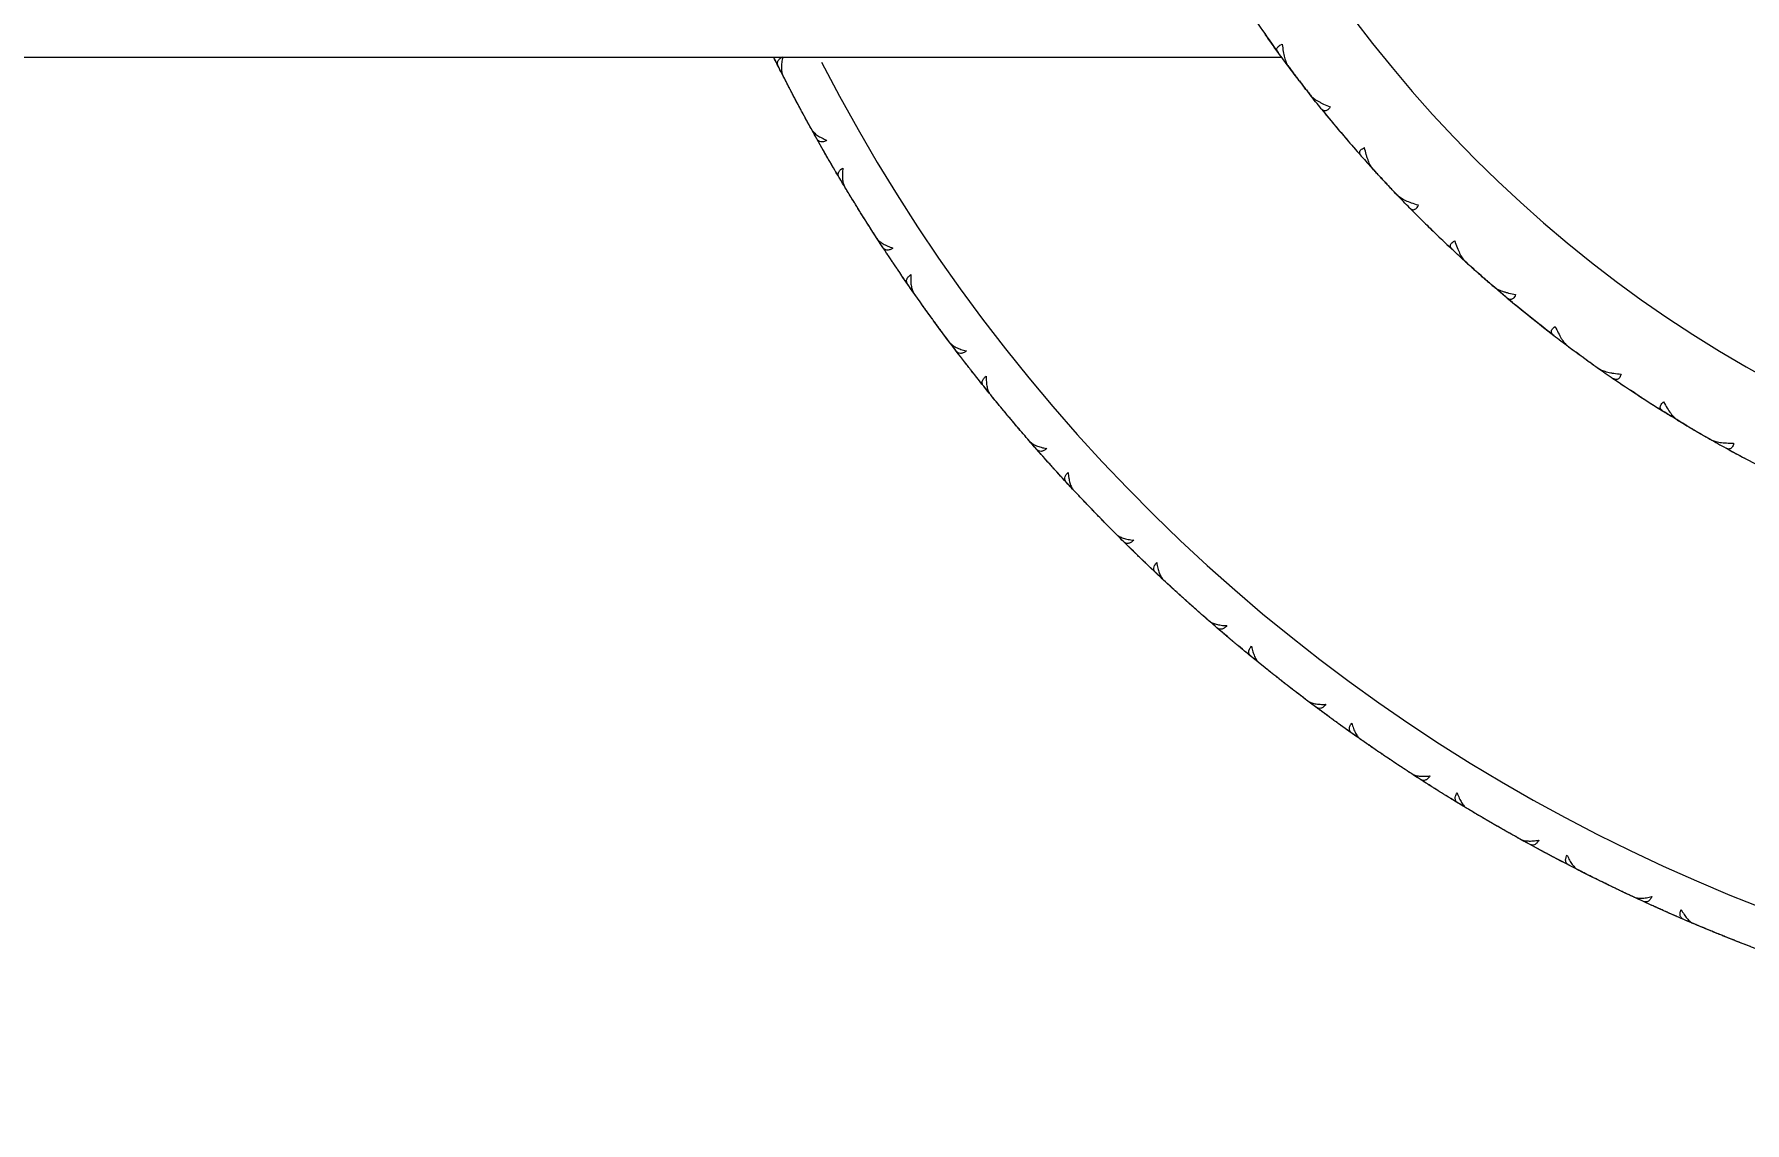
# Model space of a CAD drawing. Extents: x 1661 to 2451, y 0 to 579.
# Drawn here: x 2137.85 to 2159.01, y 501.49 to 514.96 of the extents above; entities that cross this region are included whole.
import ezdxf

# ---------------------------------------------------------------- set-up
doc = ezdxf.new("R2010")
doc.units = 0
doc.header["$LTSCALE"] = 10
doc.header["$MEASUREMENT"] = 0
doc.header["$PDMODE"] = 3
doc.header["$PDSIZE"] = -10
doc.layers.get('0').update_dxf_attribs({"linetype": 'CONTINUOUS'})
doc.layers.get('DEFPOINTS').update_dxf_attribs({"linetype": 'CONTINUOUS'})
doc.layers.add('1', color=7, linetype='CONTINUOUS')
doc.layers.add('2', color=7, linetype='CONTINUOUS', true_color=0xffffff)
doc.styles.add('Daelim Dimension', font='NanumGothic.ttf')
doc.dimstyles.new('DEFAULT', dxfattribs={"dimscale": 2, "dimtxt": 2, "dimasz": 2, "dimexe": 0, "dimexo": 2, "dimgap": 1, "dimtad": 1, "dimdec": 0, "dimzin": 9, "dimdsep": 46, "dimtxsty": 'Daelim Dimension', "dimcen": 0.5, "dimclrd": 5, "dimclre": 5, "dimclrt": 256, "dimadec": 1, "dimazin": 0, "dimtfac": 1, "dimtdec": 0, "dimtix": 1, "dimtmove": 0, "dimatfit": 3, "dimfxl": 1, "dimtolj": 1, "dimtzin": 1, "dimlwd": 9, "dimlwe": 9, "dimarcsym": 0})

# ---------------------------------------------------------------- blocks, each defined once
blk = doc.blocks.new('*D4')
at = {"color": 5, "lineweight": 9, "ltscale": 0.5, "transparency": 16777216}
for p, q in [((2017.276, 520.671), (2017.276, 490.276)), ((2189.649, 520.674), (2189.649, 490.276)), ((2021.276, 492.276), (2185.649, 492.276))]:
    blk.add_line(p, q, dxfattribs=at)
at = {"color": 5, "ltscale": 0.5, "transparency": 16777216}
for points in [[(2021.276, 492.943), (2021.276, 491.609), (2017.276, 492.276)], [(2185.649, 492.943), (2185.649, 491.609), (2189.649, 492.276)]]:
    blk.add_solid(points, dxfattribs=at)
at = {"layer": 'DEFPOINTS', "color": 0, "ltscale": 0.5, "transparency": 16777216}
for p in [(2017.276, 524.671), (2189.649, 524.674), (2189.649, 492.276)]:
    blk.add_point(p, dxfattribs=at)
at = {"color": 7, "ltscale": 0.5, "transparency": 16777216, "insert": (2103.463, 499.67), "char_height": 10, "attachment_point": 5, "style": 'Daelim Dimension'}
blk.add_mtext('\\A1;172', dxfattribs=at)

msp = doc.modelspace()

# ---------------------------------------------------------------- linework, layer by layer
at = {"layer": '1', "color": 7, "linetype": 'Continuous', "lineweight": 13}
msp.add_arc((2167.149, 524.674), 22, 207.2194, 0, dxfattribs=at)
at = {"layer": '1', "color": 7, "linetype": 'Continuous', "lineweight": 18}
for points, degree in [([(2029.472, 514.672), (2153.276, 514.673)], 1), ([(2147.082, 514.497), (2147.053, 514.555), (2147.023, 514.614), (2146.994, 514.673)], 3), ([(2147.253, 514.167), (2147.219, 514.232), (2147.15, 514.364), (2147.083, 514.496), (2147.049, 514.562)], 3), ([(2147.187, 514.294), (2147.18, 514.306), (2147.174, 514.319), (2147.167, 514.331)], 3), ([(2147.283, 514.11), (2147.273, 514.129), (2147.263, 514.148), (2147.253, 514.167)], 3), ([(2147.313, 514.054), (2147.303, 514.073), (2147.293, 514.092), (2147.283, 514.11)], 3), ([(2147.527, 513.664), (2147.491, 513.729), (2147.419, 513.858), (2147.348, 513.989), (2147.313, 514.054)], 3), ([(2147.392, 513.909), (2147.388, 513.915), (2147.385, 513.921), (2147.381, 513.928)], 3), ([(2147.632, 513.479), (2147.576, 513.577), (2147.521, 513.675), (2147.466, 513.774)], 3), ([(2147.664, 513.424), (2147.653, 513.442), (2147.643, 513.46), (2147.632, 513.479)], 3), ([(2147.696, 513.369), (2147.685, 513.387), (2147.675, 513.405), (2147.664, 513.424)], 3), ([(2147.841, 513.122), (2147.792, 513.204), (2147.744, 513.286), (2147.696, 513.368)], 3), ([(2148.035, 512.804), (2147.996, 512.868), (2147.918, 512.994), (2147.841, 513.121), (2147.804, 513.185)], 3), ([(2147.959, 512.927), (2147.952, 512.939), (2147.945, 512.951), (2147.937, 512.963)], 3), ([(2148.068, 512.75), (2148.057, 512.768), (2148.046, 512.786), (2148.035, 512.804)], 3), ([(2148.102, 512.697), (2148.091, 512.714), (2148.08, 512.732), (2148.068, 512.75)], 3), ([(2148.343, 512.322), (2148.302, 512.384), (2148.221, 512.508), (2148.142, 512.634), (2148.102, 512.696)], 3), ([(2148.191, 512.557), (2148.187, 512.563), (2148.183, 512.569), (2148.179, 512.575)], 3), ([(2148.461, 512.145), (2148.398, 512.238), (2148.336, 512.333), (2148.274, 512.427)], 3), ([(2148.496, 512.092), (2148.484, 512.109), (2148.473, 512.127), (2148.461, 512.144)], 3), ([(2148.532, 512.039), (2148.52, 512.057), (2148.508, 512.074), (2148.496, 512.092)], 3), ([(2148.694, 511.803), (2148.639, 511.881), (2148.585, 511.96), (2148.532, 512.039)], 3), ([(2148.909, 511.5), (2148.866, 511.56), (2148.779, 511.681), (2148.694, 511.802), (2148.652, 511.863)], 3), ([(2148.825, 511.617), (2148.817, 511.628), (2148.809, 511.64), (2148.801, 511.651)], 3), ([(2148.947, 511.448), (2148.934, 511.465), (2148.922, 511.483), (2148.909, 511.5)], 3), ([(2148.984, 511.397), (2148.972, 511.414), (2148.959, 511.431), (2148.947, 511.448)], 3), ([(2149.25, 511.04), (2149.205, 511.099), (2149.116, 511.218), (2149.028, 511.337), (2148.984, 511.397)], 3), ([(2149.082, 511.264), (2149.078, 511.269), (2149.074, 511.275), (2149.069, 511.281)], 3), ([(2149.38, 510.871), (2149.311, 510.961), (2149.242, 511.05), (2149.174, 511.14)], 3), ([(2149.419, 510.821), (2149.406, 510.838), (2149.393, 510.855), (2149.38, 510.871)], 3), ([(2149.458, 510.771), (2149.445, 510.788), (2149.432, 510.804), (2149.419, 510.821)], 3), ([(2149.637, 510.547), (2149.577, 510.621), (2149.517, 510.696), (2149.459, 510.771)], 3), ([(2149.873, 510.26), (2149.825, 510.317), (2149.731, 510.431), (2149.637, 510.546), (2149.591, 510.604)], 3), ([(2149.781, 510.37), (2149.772, 510.381), (2149.763, 510.392), (2149.754, 510.403)], 3), ([(2149.913, 510.211), (2149.9, 510.227), (2149.886, 510.243), (2149.873, 510.259)], 3), ([(2149.954, 510.162), (2149.941, 510.178), (2149.927, 510.195), (2149.913, 510.211)], 3), ([(2150.245, 509.825), (2150.196, 509.88), (2150.099, 509.992), (2150.002, 510.105), (2149.955, 510.162)], 3), ([(2150.062, 510.036), (2150.057, 510.042), (2150.052, 510.047), (2150.048, 510.053)], 3), ([(2150.386, 509.665), (2150.311, 509.75), (2150.236, 509.834), (2150.162, 509.919)], 3), ([(2150.429, 509.618), (2150.415, 509.634), (2150.4, 509.65), (2150.386, 509.665)], 3), ([(2150.471, 509.571), (2150.457, 509.587), (2150.443, 509.602), (2150.429, 509.618)], 3), ([(2150.665, 509.36), (2150.6, 509.43), (2150.535, 509.5), (2150.471, 509.571)], 3), ([(2150.92, 509.09), (2150.869, 509.143), (2150.766, 509.251), (2150.665, 509.359), (2150.615, 509.414)], 3), ([(2150.821, 509.194), (2150.811, 509.204), (2150.802, 509.214), (2150.792, 509.224)], 3), ([(2150.964, 509.044), (2150.95, 509.059), (2150.935, 509.074), (2150.92, 509.089)], 3), ([(2151.009, 508.998), (2150.994, 509.013), (2150.979, 509.028), (2150.964, 509.044)], 3), ([(2151.322, 508.682), (2151.269, 508.734), (2151.164, 508.839), (2151.06, 508.945), (2151.009, 508.998)], 3), ([(2151.124, 508.88), (2151.119, 508.885), (2151.114, 508.89), (2151.109, 508.895)], 3), ([(2151.474, 508.533), (2151.393, 508.611), (2151.313, 508.691), (2151.233, 508.77)], 3), ([(2151.52, 508.488), (2151.504, 508.503), (2151.489, 508.518), (2151.474, 508.533)], 3), ([(2151.565, 508.444), (2151.55, 508.459), (2151.535, 508.474), (2151.52, 508.488)], 3), ([(2151.773, 508.247), (2151.704, 508.312), (2151.634, 508.378), (2151.566, 508.444)], 3), ([(2152.047, 507.995), (2151.992, 508.045), (2151.882, 508.145), (2151.774, 508.247), (2151.72, 508.298)], 3), ([(2151.941, 508.092), (2151.93, 508.102), (2151.92, 508.111), (2151.91, 508.121)], 3), ([(2152.094, 507.953), (2152.078, 507.967), (2152.063, 507.981), (2152.047, 507.995)], 3), ([(2152.141, 507.91), (2152.126, 507.924), (2152.11, 507.939), (2152.094, 507.953)], 3), ([(2152.476, 507.617), (2152.42, 507.665), (2152.308, 507.762), (2152.197, 507.861), (2152.141, 507.91)], 3), ([(2152.265, 507.8), (2152.26, 507.805), (2152.254, 507.81), (2152.249, 507.815)], 3), ([(2152.638, 507.479), (2152.552, 507.551), (2152.466, 507.625), (2152.381, 507.699)], 3), ([(2152.687, 507.438), (2152.671, 507.451), (2152.654, 507.465), (2152.638, 507.478)], 3), ([(2152.736, 507.397), (2152.719, 507.41), (2152.703, 507.424), (2152.687, 507.438)], 3), ([(2152.957, 507.215), (2152.883, 507.275), (2152.809, 507.336), (2152.736, 507.397)], 3), ([(2153.247, 506.983), (2153.189, 507.028), (2153.072, 507.121), (2152.957, 507.214), (2152.9, 507.261)], 3), ([(2153.134, 507.072), (2153.123, 507.08), (2153.112, 507.089), (2153.101, 507.098)], 3), ([(2153.297, 506.943), (2153.28, 506.956), (2153.264, 506.969), (2153.247, 506.982)], 3), ([(2153.347, 506.904), (2153.331, 506.917), (2153.314, 506.93), (2153.297, 506.943)], 3), ([(2153.702, 506.635), (2153.642, 506.679), (2153.524, 506.768), (2153.406, 506.859), (2153.347, 506.904)], 3), ([(2153.478, 506.803), (2153.473, 506.808), (2153.467, 506.812), (2153.461, 506.816)], 3), ([(2153.873, 506.508), (2153.782, 506.575), (2153.691, 506.642), (2153.601, 506.71)], 3), ([(2153.924, 506.471), (2153.907, 506.483), (2153.89, 506.496), (2153.873, 506.508)], 3), ([(2153.976, 506.433), (2153.959, 506.446), (2153.941, 506.458), (2153.924, 506.471)], 3), ([(2154.209, 506.267), (2154.131, 506.322), (2154.053, 506.377), (2153.976, 506.433)], 3), ([(2154.515, 506.056), (2154.453, 506.098), (2154.331, 506.182), (2154.21, 506.267), (2154.149, 506.31)], 3), ([(2154.396, 506.137), (2154.385, 506.145), (2154.373, 506.153), (2154.362, 506.161)], 3), ([(2154.568, 506.02), (2154.55, 506.032), (2154.533, 506.044), (2154.515, 506.056)], 3), ([(2154.62, 505.985), (2154.603, 505.997), (2154.585, 506.008), (2154.568, 506.02)], 3), ([(2154.993, 505.74), (2154.93, 505.78), (2154.806, 505.861), (2154.682, 505.943), (2154.621, 505.985)], 3), ([(2154.758, 505.893), (2154.752, 505.897), (2154.746, 505.901), (2154.74, 505.905)], 3), ([(2155.172, 505.626), (2155.077, 505.686), (2154.982, 505.747), (2154.887, 505.809)], 3), ([(2155.226, 505.592), (2155.208, 505.604), (2155.19, 505.615), (2155.173, 505.626)], 3), ([(2155.28, 505.559), (2155.262, 505.57), (2155.244, 505.581), (2155.226, 505.592)], 3), ([(2155.524, 505.409), (2155.443, 505.459), (2155.361, 505.508), (2155.28, 505.559)], 3), ([(2155.844, 505.22), (2155.78, 505.257), (2155.652, 505.332), (2155.525, 505.409), (2155.462, 505.447)], 3), ([(2155.72, 505.293), (2155.708, 505.3), (2155.696, 505.307), (2155.684, 505.314)], 3), ([(2155.899, 505.188), (2155.881, 505.199), (2155.863, 505.209), (2155.845, 505.22)], 3), ([(2155.955, 505.156), (2155.936, 505.167), (2155.918, 505.177), (2155.899, 505.188)], 3), ([(2156.343, 504.939), (2156.278, 504.974), (2156.148, 505.046), (2156.019, 505.119), (2155.955, 505.156)], 3), ([(2156.099, 505.074), (2156.092, 505.078), (2156.086, 505.082), (2156.08, 505.085)], 3), ([(2156.53, 504.837), (2156.431, 504.89), (2156.332, 504.944), (2156.233, 504.999)], 3), ([(2156.586, 504.807), (2156.568, 504.817), (2156.549, 504.827), (2156.53, 504.837)], 3), ([(2156.643, 504.777), (2156.624, 504.787), (2156.605, 504.797), (2156.586, 504.807)], 3), ([(2156.897, 504.645), (2156.812, 504.689), (2156.727, 504.733), (2156.643, 504.777)], 3), ([(2157.229, 504.479), (2157.162, 504.511), (2157.029, 504.578), (2156.897, 504.645), (2156.831, 504.679)], 3), ([(2157.1, 504.542), (2157.088, 504.549), (2157.075, 504.555), (2157.063, 504.561)], 3), ([(2157.286, 504.451), (2157.267, 504.46), (2157.248, 504.469), (2157.229, 504.479)], 3), ([(2157.343, 504.423), (2157.324, 504.432), (2157.305, 504.441), (2157.286, 504.451)], 3), ([(2157.746, 504.233), (2157.679, 504.264), (2157.544, 504.326), (2157.41, 504.39), (2157.343, 504.423)], 3), ([(2157.493, 504.351), (2157.486, 504.354), (2157.48, 504.357), (2157.473, 504.361)], 3), ([(2157.94, 504.145), (2157.837, 504.191), (2157.734, 504.238), (2157.632, 504.286)], 3), ([(2157.998, 504.119), (2157.979, 504.127), (2157.959, 504.136), (2157.94, 504.145)], 3), ([(2158.056, 504.093), (2158.037, 504.102), (2158.017, 504.11), (2157.998, 504.119)], 3), ([(2158.319, 503.979), (2158.231, 504.016), (2158.143, 504.054), (2158.056, 504.093)], 3), ([(2158.662, 503.836), (2158.593, 503.864), (2158.456, 503.921), (2158.319, 503.979), (2158.251, 504.008)], 3), ([(2158.529, 503.891), (2158.516, 503.896), (2158.503, 503.901), (2158.49, 503.907)], 3), ([(2158.721, 503.812), (2158.701, 503.82), (2158.682, 503.828), (2158.662, 503.836)], 3), ([(2158.78, 503.788), (2158.76, 503.796), (2158.74, 503.804), (2158.721, 503.812)], 3), ([(2159.195, 503.627), (2159.125, 503.653), (2158.987, 503.706), (2158.849, 503.761), (2158.78, 503.788)], 3), ([(2158.934, 503.727), (2158.927, 503.73), (2158.92, 503.732), (2158.914, 503.735)], 3)]:
    msp.add_open_spline(points, degree=degree, dxfattribs=at)
for points, weights in [([(2147.049, 514.562), (2147.022, 514.618), (2146.994, 514.673)], [1, 0.999983154755, 0.999973828263]), ([(2147.465, 513.775), (2147.28, 514.109), (2147.107, 514.449)], [1, 0.999856305361, 1]), ([(2147.804, 513.185), (2147.662, 513.423), (2147.527, 513.664)], [1, 0.9999245188, 1]), ([(2148.273, 512.429), (2148.066, 512.749), (2147.869, 513.076)], [1, 0.999856305361, 1]), ([(2148.652, 511.863), (2148.495, 512.091), (2148.343, 512.322)], [1, 0.9999245188, 1]), ([(2149.173, 511.142), (2148.944, 511.446), (2148.725, 511.759)], [1, 0.999856305361, 1]), ([(2149.591, 510.604), (2149.418, 510.82), (2149.25, 511.04)], [1, 0.9999245188, 1]), ([(2150.161, 509.921), (2149.911, 510.209), (2149.671, 510.505)], [1, 0.999856305361, 1]), ([(2150.615, 509.414), (2150.427, 509.617), (2150.245, 509.825)], [1, 0.999924518799, 1]), ([(2151.232, 508.772), (2150.962, 509.041), (2150.702, 509.32)], [1, 0.999856305361, 1]), ([(2151.72, 508.298), (2151.518, 508.487), (2151.322, 508.682)], [1, 0.9999245188, 1]), ([(2152.38, 507.7), (2152.092, 507.95), (2151.813, 508.21)], [1, 0.999856305361, 1]), ([(2152.9, 507.261), (2152.686, 507.436), (2152.476, 507.617)], [1, 0.9999245188, 1]), ([(2153.6, 506.711), (2153.295, 506.941), (2152.999, 507.181)], [1, 0.999856305361, 1]), ([(2154.149, 506.31), (2153.923, 506.469), (2153.702, 506.635)], [1, 0.9999245188, 1]), ([(2154.886, 505.81), (2154.566, 506.018), (2154.253, 506.236)], [1, 0.999856305361, 1]), ([(2155.462, 505.447), (2155.225, 505.591), (2154.993, 505.74)], [1, 0.9999245188, 1]), ([(2156.231, 505), (2155.898, 505.185), (2155.571, 505.381)], [1, 0.999856305361, 1]), ([(2156.831, 504.679), (2156.586, 504.806), (2156.343, 504.939)], [1, 0.9999245188, 1]), ([(2157.63, 504.286), (2157.285, 504.448), (2156.945, 504.621)], [1, 0.999856305361, 1]), ([(2158.251, 504.008), (2157.997, 504.117), (2157.746, 504.233)], [1, 0.9999245188, 1]), ([(2159.076, 503.672), (2158.72, 503.809), (2158.368, 503.958)], [1, 0.999856305361, 1])]:
    msp.add_rational_spline(points, weights, degree=2, dxfattribs=at)
for points, knots in [([(2147.049, 514.562), (2147.044, 514.573), (2147.041, 514.584), (2147.04, 514.599), (2147.04, 514.604), (2147.042, 514.614), (2147.043, 514.619), (2147.05, 514.634), (2147.057, 514.643), (2147.072, 514.656), (2147.077, 514.661), (2147.09, 514.669), (2147.097, 514.673), (2147.104, 514.676)], [0, 0, 0, 0, 0.25, 0.25, 0.375, 0.375, 0.5, 0.5, 0.75, 0.75, 0.875, 0.875, 1, 1, 1, 1]), ([(2147.104, 514.676), (2147.099, 514.652), (2147.095, 514.629), (2147.09, 514.585), (2147.089, 514.565), (2147.089, 514.536), (2147.089, 514.526), (2147.091, 514.508), (2147.092, 514.5), (2147.096, 514.475), (2147.101, 514.461), (2147.107, 514.449)], [0, 0, 0, 0, 0.25, 0.25, 0.5, 0.5, 0.625, 0.625, 0.75, 0.75, 1, 1, 1, 1]), ([(2147.465, 513.775), (2147.472, 513.763), (2147.481, 513.752), (2147.504, 513.729), (2147.518, 513.717), (2147.551, 513.695), (2147.569, 513.685), (2147.608, 513.665), (2147.629, 513.655), (2147.652, 513.646)], [0, 0, 0, 0, 0.25, 0.25, 0.5, 0.5, 0.75, 0.75, 1, 1, 1, 1]), ([(2147.652, 513.646), (2147.638, 513.637), (2147.624, 513.631), (2147.605, 513.627), (2147.599, 513.626), (2147.587, 513.625), (2147.582, 513.625), (2147.566, 513.628), (2147.556, 513.632), (2147.544, 513.642), (2147.54, 513.645), (2147.533, 513.654), (2147.53, 513.659), (2147.527, 513.664)], [0, 0, 0, 0, 0.25, 0.25, 0.375, 0.375, 0.5, 0.5, 0.75, 0.75, 0.875, 0.875, 1, 1, 1, 1]), ([(2147.804, 513.185), (2147.798, 513.195), (2147.794, 513.205), (2147.792, 513.221), (2147.791, 513.226), (2147.793, 513.236), (2147.794, 513.241), (2147.799, 513.256), (2147.806, 513.266), (2147.819, 513.28), (2147.824, 513.285), (2147.836, 513.294), (2147.843, 513.298), (2147.85, 513.302)], [0, 0, 0, 0, 0.25, 0.25, 0.375, 0.375, 0.5, 0.5, 0.75, 0.75, 0.875, 0.875, 1, 1, 1, 1]), ([(2147.85, 513.302), (2147.847, 513.278), (2147.845, 513.255), (2147.843, 513.211), (2147.843, 513.19), (2147.845, 513.161), (2147.846, 513.152), (2147.849, 513.134), (2147.85, 513.125), (2147.857, 513.101), (2147.862, 513.087), (2147.869, 513.076)], [0, 0, 0, 0, 0.25, 0.25, 0.5, 0.5, 0.625, 0.625, 0.75, 0.75, 1, 1, 1, 1]), ([(2148.273, 512.429), (2148.281, 512.417), (2148.291, 512.406), (2148.316, 512.385), (2148.33, 512.375), (2148.364, 512.355), (2148.383, 512.346), (2148.424, 512.328), (2148.445, 512.32), (2148.469, 512.312)], [0, 0, 0, 0, 0.25, 0.25, 0.5, 0.5, 0.75, 0.75, 1, 1, 1, 1]), ([(2148.469, 512.312), (2148.455, 512.303), (2148.442, 512.296), (2148.423, 512.29), (2148.417, 512.289), (2148.406, 512.287), (2148.4, 512.287), (2148.384, 512.289), (2148.374, 512.292), (2148.361, 512.301), (2148.357, 512.304), (2148.35, 512.312), (2148.346, 512.317), (2148.343, 512.322)], [0, 0, 0, 0, 0.25, 0.25, 0.375, 0.375, 0.5, 0.5, 0.75, 0.75, 0.875, 0.875, 1, 1, 1, 1]), ([(2148.652, 511.863), (2148.645, 511.873), (2148.641, 511.883), (2148.638, 511.898), (2148.637, 511.904), (2148.637, 511.914), (2148.638, 511.919), (2148.643, 511.935), (2148.648, 511.945), (2148.661, 511.96), (2148.666, 511.964), (2148.677, 511.974), (2148.684, 511.979), (2148.691, 511.984)], [0, 0, 0, 0, 0.25, 0.25, 0.375, 0.375, 0.5, 0.5, 0.75, 0.75, 0.875, 0.875, 1, 1, 1, 1]), ([(2148.691, 511.984), (2148.689, 511.959), (2148.688, 511.936), (2148.689, 511.892), (2148.691, 511.871), (2148.695, 511.842), (2148.697, 511.833), (2148.701, 511.816), (2148.703, 511.807), (2148.711, 511.784), (2148.717, 511.77), (2148.725, 511.759)], [0, 0, 0, 0, 0.25, 0.25, 0.5, 0.5, 0.625, 0.625, 0.75, 0.75, 1, 1, 1, 1]), ([(2149.173, 511.142), (2149.182, 511.131), (2149.193, 511.121), (2149.219, 511.101), (2149.234, 511.092), (2149.269, 511.075), (2149.289, 511.067), (2149.33, 511.052), (2149.353, 511.046), (2149.377, 511.04)], [0, 0, 0, 0, 0.25, 0.25, 0.5, 0.5, 0.75, 0.75, 1, 1, 1, 1]), ([(2149.377, 511.04), (2149.363, 511.029), (2149.351, 511.021), (2149.333, 511.014), (2149.327, 511.012), (2149.315, 511.01), (2149.31, 511.009), (2149.294, 511.01), (2149.284, 511.013), (2149.27, 511.02), (2149.266, 511.024), (2149.258, 511.031), (2149.254, 511.035), (2149.25, 511.04)], [0, 0, 0, 0, 0.25, 0.25, 0.375, 0.375, 0.5, 0.5, 0.75, 0.75, 0.875, 0.875, 1, 1, 1, 1]), ([(2149.591, 510.604), (2149.583, 510.614), (2149.578, 510.623), (2149.574, 510.638), (2149.573, 510.643), (2149.573, 510.654), (2149.573, 510.659), (2149.577, 510.675), (2149.581, 510.685), (2149.593, 510.701), (2149.598, 510.706), (2149.608, 510.717), (2149.614, 510.722), (2149.621, 510.727)], [0, 0, 0, 0, 0.25, 0.25, 0.375, 0.375, 0.5, 0.5, 0.75, 0.75, 0.875, 0.875, 1, 1, 1, 1]), ([(2149.621, 510.727), (2149.621, 510.702), (2149.622, 510.679), (2149.626, 510.635), (2149.629, 510.615), (2149.635, 510.586), (2149.637, 510.577), (2149.642, 510.56), (2149.645, 510.552), (2149.655, 510.529), (2149.662, 510.516), (2149.671, 510.505)], [0, 0, 0, 0, 0.25, 0.25, 0.5, 0.5, 0.625, 0.625, 0.75, 0.75, 1, 1, 1, 1]), ([(2150.161, 509.921), (2150.17, 509.91), (2150.182, 509.901), (2150.209, 509.883), (2150.225, 509.875), (2150.261, 509.861), (2150.281, 509.854), (2150.324, 509.842), (2150.347, 509.837), (2150.371, 509.833)], [0, 0, 0, 0, 0.25, 0.25, 0.5, 0.5, 0.75, 0.75, 1, 1, 1, 1]), ([(2150.371, 509.833), (2150.359, 509.822), (2150.346, 509.813), (2150.329, 509.804), (2150.323, 509.802), (2150.312, 509.799), (2150.306, 509.798), (2150.29, 509.798), (2150.28, 509.8), (2150.266, 509.807), (2150.262, 509.809), (2150.253, 509.816), (2150.249, 509.82), (2150.245, 509.825)], [0, 0, 0, 0, 0.25, 0.25, 0.375, 0.375, 0.5, 0.5, 0.75, 0.75, 0.875, 0.875, 1, 1, 1, 1]), ([(2150.615, 509.414), (2150.607, 509.423), (2150.601, 509.432), (2150.596, 509.446), (2150.595, 509.451), (2150.593, 509.462), (2150.594, 509.467), (2150.596, 509.483), (2150.6, 509.494), (2150.61, 509.51), (2150.615, 509.516), (2150.624, 509.527), (2150.63, 509.533), (2150.636, 509.538)], [0, 0, 0, 0, 0.25, 0.25, 0.375, 0.375, 0.5, 0.5, 0.75, 0.75, 0.875, 0.875, 1, 1, 1, 1]), ([(2150.636, 509.538), (2150.638, 509.514), (2150.641, 509.49), (2150.648, 509.447), (2150.652, 509.427), (2150.66, 509.399), (2150.663, 509.39), (2150.67, 509.373), (2150.673, 509.365), (2150.684, 509.343), (2150.692, 509.33), (2150.702, 509.32)], [0, 0, 0, 0, 0.25, 0.25, 0.5, 0.5, 0.625, 0.625, 0.75, 0.75, 1, 1, 1, 1]), ([(2151.232, 508.772), (2151.241, 508.762), (2151.253, 508.753), (2151.282, 508.738), (2151.299, 508.731), (2151.336, 508.719), (2151.356, 508.713), (2151.399, 508.705), (2151.423, 508.701), (2151.447, 508.699)], [0, 0, 0, 0, 0.25, 0.25, 0.5, 0.5, 0.75, 0.75, 1, 1, 1, 1]), ([(2151.447, 508.699), (2151.435, 508.687), (2151.424, 508.677), (2151.407, 508.667), (2151.402, 508.665), (2151.39, 508.661), (2151.385, 508.66), (2151.369, 508.658), (2151.359, 508.659), (2151.344, 508.665), (2151.34, 508.668), (2151.331, 508.674), (2151.326, 508.677), (2151.322, 508.682)], [0, 0, 0, 0, 0.25, 0.25, 0.375, 0.375, 0.5, 0.5, 0.75, 0.75, 0.875, 0.875, 1, 1, 1, 1]), ([(2151.72, 508.298), (2151.711, 508.306), (2151.705, 508.315), (2151.698, 508.329), (2151.697, 508.334), (2151.695, 508.344), (2151.695, 508.349), (2151.696, 508.365), (2151.699, 508.376), (2151.709, 508.393), (2151.712, 508.399), (2151.721, 508.411), (2151.726, 508.417), (2151.732, 508.423)], [0, 0, 0, 0, 0.25, 0.25, 0.375, 0.375, 0.5, 0.5, 0.75, 0.75, 0.875, 0.875, 1, 1, 1, 1]), ([(2151.732, 508.423), (2151.736, 508.399), (2151.74, 508.376), (2151.75, 508.333), (2151.756, 508.313), (2151.766, 508.286), (2151.77, 508.277), (2151.777, 508.261), (2151.781, 508.253), (2151.794, 508.232), (2151.803, 508.22), (2151.813, 508.21)], [0, 0, 0, 0, 0.25, 0.25, 0.5, 0.5, 0.625, 0.625, 0.75, 0.75, 1, 1, 1, 1]), ([(2152.38, 507.7), (2152.39, 507.691), (2152.403, 507.683), (2152.433, 507.67), (2152.449, 507.664), (2152.487, 507.654), (2152.508, 507.651), (2152.552, 507.645), (2152.575, 507.643), (2152.6, 507.642)], [0, 0, 0, 0, 0.25, 0.25, 0.5, 0.5, 0.75, 0.75, 1, 1, 1, 1]), ([(2152.6, 507.642), (2152.589, 507.629), (2152.578, 507.619), (2152.562, 507.608), (2152.557, 507.605), (2152.546, 507.601), (2152.54, 507.599), (2152.525, 507.596), (2152.514, 507.597), (2152.5, 507.602), (2152.495, 507.604), (2152.485, 507.609), (2152.481, 507.613), (2152.476, 507.617)], [0, 0, 0, 0, 0.25, 0.25, 0.375, 0.375, 0.5, 0.5, 0.75, 0.75, 0.875, 0.875, 1, 1, 1, 1]), ([(2152.9, 507.261), (2152.89, 507.269), (2152.883, 507.277), (2152.876, 507.291), (2152.874, 507.296), (2152.872, 507.306), (2152.871, 507.311), (2152.871, 507.327), (2152.874, 507.338), (2152.882, 507.356), (2152.885, 507.362), (2152.893, 507.375), (2152.898, 507.381), (2152.904, 507.387)], [0, 0, 0, 0, 0.25, 0.25, 0.375, 0.375, 0.5, 0.5, 0.75, 0.75, 0.875, 0.875, 1, 1, 1, 1]), ([(2152.904, 507.387), (2152.909, 507.363), (2152.915, 507.341), (2152.928, 507.299), (2152.935, 507.279), (2152.947, 507.253), (2152.951, 507.244), (2152.959, 507.228), (2152.964, 507.221), (2152.978, 507.201), (2152.988, 507.189), (2152.999, 507.181)], [0, 0, 0, 0, 0.25, 0.25, 0.5, 0.5, 0.625, 0.625, 0.75, 0.75, 1, 1, 1, 1]), ([(2153.6, 506.711), (2153.611, 506.703), (2153.624, 506.696), (2153.654, 506.684), (2153.672, 506.68), (2153.71, 506.673), (2153.731, 506.671), (2153.775, 506.668), (2153.799, 506.668), (2153.823, 506.669)], [0, 0, 0, 0, 0.25, 0.25, 0.5, 0.5, 0.75, 0.75, 1, 1, 1, 1]), ([(2153.823, 506.669), (2153.813, 506.655), (2153.803, 506.644), (2153.788, 506.632), (2153.783, 506.629), (2153.772, 506.623), (2153.767, 506.621), (2153.752, 506.617), (2153.741, 506.617), (2153.726, 506.621), (2153.721, 506.623), (2153.711, 506.628), (2153.706, 506.631), (2153.702, 506.635)], [0, 0, 0, 0, 0.25, 0.25, 0.375, 0.375, 0.5, 0.5, 0.75, 0.75, 0.875, 0.875, 1, 1, 1, 1]), ([(2154.149, 506.31), (2154.139, 506.316), (2154.132, 506.324), (2154.123, 506.337), (2154.121, 506.342), (2154.118, 506.352), (2154.117, 506.357), (2154.116, 506.373), (2154.118, 506.385), (2154.125, 506.403), (2154.127, 506.409), (2154.135, 506.422), (2154.139, 506.429), (2154.144, 506.436)], [0, 0, 0, 0, 0.25, 0.25, 0.375, 0.375, 0.5, 0.5, 0.75, 0.75, 0.875, 0.875, 1, 1, 1, 1]), ([(2154.144, 506.436), (2154.151, 506.412), (2154.158, 506.39), (2154.174, 506.349), (2154.183, 506.33), (2154.196, 506.304), (2154.201, 506.296), (2154.211, 506.281), (2154.216, 506.274), (2154.231, 506.255), (2154.242, 506.244), (2154.253, 506.236)], [0, 0, 0, 0, 0.25, 0.25, 0.5, 0.5, 0.625, 0.625, 0.75, 0.75, 1, 1, 1, 1]), ([(2154.886, 505.81), (2154.897, 505.802), (2154.911, 505.796), (2154.942, 505.787), (2154.96, 505.784), (2154.999, 505.779), (2155.02, 505.779), (2155.064, 505.779), (2155.087, 505.781), (2155.112, 505.783)], [0, 0, 0, 0, 0.25, 0.25, 0.5, 0.5, 0.75, 0.75, 1, 1, 1, 1]), ([(2155.112, 505.783), (2155.103, 505.769), (2155.093, 505.757), (2155.079, 505.744), (2155.074, 505.74), (2155.064, 505.734), (2155.059, 505.732), (2155.044, 505.727), (2155.033, 505.726), (2155.018, 505.729), (2155.013, 505.73), (2155.003, 505.735), (2154.998, 505.737), (2154.993, 505.74)], [0, 0, 0, 0, 0.25, 0.25, 0.375, 0.375, 0.5, 0.5, 0.75, 0.75, 0.875, 0.875, 1, 1, 1, 1]), ([(2155.462, 505.447), (2155.451, 505.454), (2155.443, 505.461), (2155.434, 505.473), (2155.432, 505.478), (2155.428, 505.488), (2155.426, 505.493), (2155.424, 505.509), (2155.425, 505.52), (2155.431, 505.539), (2155.433, 505.545), (2155.44, 505.559), (2155.443, 505.566), (2155.448, 505.573)], [0, 0, 0, 0, 0.25, 0.25, 0.375, 0.375, 0.5, 0.5, 0.75, 0.75, 0.875, 0.875, 1, 1, 1, 1]), ([(2155.448, 505.573), (2155.456, 505.55), (2155.465, 505.528), (2155.484, 505.488), (2155.494, 505.47), (2155.509, 505.446), (2155.515, 505.438), (2155.525, 505.423), (2155.531, 505.417), (2155.548, 505.398), (2155.559, 505.389), (2155.571, 505.381)], [0, 0, 0, 0, 0.25, 0.25, 0.5, 0.5, 0.625, 0.625, 0.75, 0.75, 1, 1, 1, 1]), ([(2156.231, 505), (2156.243, 504.993), (2156.257, 504.988), (2156.289, 504.981), (2156.307, 504.979), (2156.346, 504.978), (2156.367, 504.978), (2156.411, 504.982), (2156.434, 504.985), (2156.459, 504.989)], [0, 0, 0, 0, 0.25, 0.25, 0.5, 0.5, 0.75, 0.75, 1, 1, 1, 1]), ([(2156.459, 504.989), (2156.451, 504.974), (2156.442, 504.962), (2156.429, 504.948), (2156.424, 504.944), (2156.415, 504.937), (2156.41, 504.935), (2156.395, 504.929), (2156.385, 504.927), (2156.369, 504.929), (2156.364, 504.93), (2156.354, 504.933), (2156.348, 504.936), (2156.343, 504.939)], [0, 0, 0, 0, 0.25, 0.25, 0.375, 0.375, 0.5, 0.5, 0.75, 0.75, 0.875, 0.875, 1, 1, 1, 1]), ([(2156.831, 504.679), (2156.821, 504.684), (2156.812, 504.691), (2156.802, 504.703), (2156.799, 504.707), (2156.795, 504.717), (2156.793, 504.722), (2156.79, 504.737), (2156.79, 504.749), (2156.794, 504.768), (2156.796, 504.775), (2156.801, 504.789), (2156.805, 504.796), (2156.809, 504.803)], [0, 0, 0, 0, 0.25, 0.25, 0.375, 0.375, 0.5, 0.5, 0.75, 0.75, 0.875, 0.875, 1, 1, 1, 1]), ([(2156.809, 504.803), (2156.819, 504.781), (2156.829, 504.76), (2156.851, 504.721), (2156.862, 504.704), (2156.879, 504.68), (2156.885, 504.673), (2156.897, 504.659), (2156.903, 504.653), (2156.92, 504.636), (2156.933, 504.627), (2156.945, 504.621)], [0, 0, 0, 0, 0.25, 0.25, 0.5, 0.5, 0.625, 0.625, 0.75, 0.75, 1, 1, 1, 1]), ([(2157.63, 504.286), (2157.643, 504.281), (2157.657, 504.277), (2157.69, 504.272), (2157.707, 504.271), (2157.746, 504.272), (2157.767, 504.274), (2157.811, 504.281), (2157.834, 504.286), (2157.858, 504.292)], [0, 0, 0, 0, 0.25, 0.25, 0.5, 0.5, 0.75, 0.75, 1, 1, 1, 1]), ([(2157.858, 504.292), (2157.851, 504.276), (2157.843, 504.264), (2157.831, 504.248), (2157.827, 504.244), (2157.818, 504.237), (2157.813, 504.234), (2157.798, 504.226), (2157.788, 504.224), (2157.773, 504.225), (2157.767, 504.226), (2157.757, 504.228), (2157.751, 504.23), (2157.746, 504.233)], [0, 0, 0, 0, 0.25, 0.25, 0.375, 0.375, 0.5, 0.5, 0.75, 0.75, 0.875, 0.875, 1, 1, 1, 1]), ([(2158.251, 504.008), (2158.24, 504.013), (2158.231, 504.019), (2158.22, 504.03), (2158.217, 504.034), (2158.212, 504.043), (2158.21, 504.048), (2158.206, 504.063), (2158.205, 504.075), (2158.208, 504.094), (2158.209, 504.101), (2158.214, 504.115), (2158.217, 504.123), (2158.22, 504.13)], [0, 0, 0, 0, 0.25, 0.25, 0.375, 0.375, 0.5, 0.5, 0.75, 0.75, 0.875, 0.875, 1, 1, 1, 1]), ([(2158.22, 504.13), (2158.232, 504.109), (2158.244, 504.088), (2158.268, 504.052), (2158.28, 504.035), (2158.299, 504.013), (2158.305, 504.006), (2158.318, 503.993), (2158.324, 503.987), (2158.343, 503.971), (2158.356, 503.963), (2158.368, 503.958)], [0, 0, 0, 0, 0.25, 0.25, 0.5, 0.5, 0.625, 0.625, 0.75, 0.75, 1, 1, 1, 1])]:
    msp.add_open_spline(points, degree=3, knots=knots, dxfattribs=at)
at = {"layer": '2', "color": 7, "linetype": 'Continuous', "lineweight": 13}
msp.add_arc((2166.989, 524.722), 16, 90, 270, dxfattribs=at)
at = {"layer": '2', "color": 7, "linetype": 'Continuous', "lineweight": 18, "extrusion": (-1.609e-06, -1.0612e-06, 1)}
msp.add_arc((2166.989, 524.722, -0.004), 17, 213.4064, 215.9936, dxfattribs=at)
at = {"layer": '2', "color": 7, "linetype": 'Continuous', "lineweight": 18, "extrusion": (-1.50351e-06, -1.21519e-06, 1)}
msp.add_arc((2166.989, 524.722, -0.004), 17, 218.9464, 221.5336, dxfattribs=at)
at = {"layer": '2', "color": 7, "linetype": 'Continuous', "lineweight": 18}
for start, end in [(224.4864, 226.9736), (230.0264, 232.5136), (235.5664, 238.0536), (241.1064, 243.5936)]:
    msp.add_arc((2166.989, 524.722), 17, start, end, dxfattribs=at)
for points in [[(2153.231, 514.735), (2153.177, 514.809), (2153.125, 514.884), (2153.073, 514.958)], [(2153.234, 514.731), (2153.223, 514.746), (2153.213, 514.774), (2153.23, 514.809), (2153.263, 514.826), (2153.284, 514.833)], [(2153.432, 514.464), (2153.41, 514.494), (2153.366, 514.553), (2153.3, 514.642), (2153.256, 514.701), (2153.234, 514.731)], [(2153.496, 514.38), (2153.475, 514.408), (2153.453, 514.436), (2153.432, 514.464)], [(2153.496, 514.38), (2153.518, 514.352), (2153.539, 514.324), (2153.561, 514.296)], [(2153.767, 514.036), (2153.744, 514.065), (2153.698, 514.122), (2153.629, 514.209), (2153.584, 514.267), (2153.561, 514.296)], [(2153.878, 514.058), (2153.866, 514.039), (2153.841, 514.012), (2153.803, 514.004), (2153.779, 514.021), (2153.767, 514.036)], [(2153.944, 513.821), (2153.967, 513.794), (2153.989, 513.767), (2154.012, 513.74)], [(2154.012, 513.74), (2154.034, 513.713), (2154.057, 513.687), (2154.08, 513.66)], [(2154.08, 513.66), (2154.137, 513.594), (2154.194, 513.528), (2154.252, 513.463)], [(2154.263, 513.45), (2154.251, 513.464), (2154.237, 513.491), (2154.252, 513.527), (2154.282, 513.547), (2154.303, 513.556)], [(2154.263, 513.45), (2154.288, 513.422), (2154.337, 513.367), (2154.411, 513.285), (2154.461, 513.231), (2154.486, 513.204)], [(2154.486, 513.203), (2154.51, 513.178), (2154.534, 513.152), (2154.558, 513.126)], [(2154.558, 513.126), (2154.582, 513.1), (2154.606, 513.074), (2154.63, 513.049)], [(2154.861, 512.809), (2154.835, 512.836), (2154.783, 512.889), (2154.706, 512.968), (2154.655, 513.022), (2154.63, 513.049)], [(2154.861, 512.809), (2154.874, 512.796), (2154.9, 512.781), (2154.936, 512.793), (2154.959, 512.822), (2154.969, 512.842)], [(2155.057, 512.612), (2155.082, 512.588), (2155.107, 512.563), (2155.133, 512.539)], [(2155.133, 512.539), (2155.158, 512.514), (2155.183, 512.49), (2155.208, 512.465)], [(2155.389, 512.294), (2155.375, 512.307), (2155.36, 512.333), (2155.37, 512.37), (2155.399, 512.393), (2155.418, 512.404)], [(2155.645, 512.06), (2155.616, 512.086), (2155.559, 512.137), (2155.474, 512.215), (2155.417, 512.268), (2155.389, 512.294)], [(2155.724, 511.99), (2155.698, 512.013), (2155.671, 512.036), (2155.645, 512.06)], [(2155.646, 512.059), (2155.65, 512.056), (2155.653, 512.053), (2155.657, 512.05)], [(2155.804, 511.92), (2155.777, 511.943), (2155.751, 511.966), (2155.724, 511.99)], [(2155.735, 511.98), (2155.745, 511.971), (2155.755, 511.962), (2155.765, 511.954)], [(2156.067, 511.694), (2156.038, 511.719), (2155.979, 511.769), (2155.891, 511.844), (2155.833, 511.894), (2155.804, 511.92)], [(2155.823, 511.903), (2155.82, 511.906), (2155.817, 511.908), (2155.814, 511.911)], [(2156.172, 511.737), (2156.164, 511.716), (2156.144, 511.685), (2156.109, 511.67), (2156.082, 511.682), (2156.067, 511.694)], [(2156.271, 511.526), (2156.275, 511.523), (2156.279, 511.52), (2156.283, 511.517)], [(2156.353, 511.46), (2156.325, 511.482), (2156.298, 511.504), (2156.271, 511.526)], [(2156.435, 511.395), (2156.407, 511.416), (2156.38, 511.438), (2156.353, 511.46)], [(2156.364, 511.451), (2156.374, 511.443), (2156.384, 511.435), (2156.394, 511.427)], [(2156.642, 511.233), (2156.572, 511.287), (2156.503, 511.341), (2156.435, 511.394)], [(2156.643, 511.232), (2156.628, 511.244), (2156.61, 511.268), (2156.617, 511.306), (2156.644, 511.331), (2156.662, 511.344)], [(2156.643, 511.232), (2156.674, 511.209), (2156.735, 511.162), (2156.827, 511.093), (2156.889, 511.047), (2156.92, 511.024)], [(2157.006, 510.962), (2156.977, 510.982), (2156.949, 511.003), (2156.92, 511.024)], [(2156.921, 511.024), (2156.925, 511.02), (2156.929, 511.017), (2156.933, 511.014)], [(2157.006, 510.962), (2157.034, 510.941), (2157.063, 510.921), (2157.091, 510.9)], [(2157.018, 510.953), (2157.028, 510.946), (2157.038, 510.939), (2157.048, 510.931)], [(2157.092, 510.9), (2157.123, 510.877), (2157.186, 510.833), (2157.281, 510.766), (2157.344, 510.722), (2157.376, 510.701)], [(2157.476, 510.753), (2157.47, 510.732), (2157.454, 510.699), (2157.42, 510.68), (2157.391, 510.69), (2157.376, 510.701)], [(2157.397, 510.686), (2157.463, 510.641), (2157.529, 510.597), (2157.594, 510.553)], [(2157.595, 510.553), (2157.599, 510.55), (2157.604, 510.547), (2157.608, 510.544)], [(2157.683, 510.495), (2157.653, 510.515), (2157.624, 510.534), (2157.595, 510.553)], [(2157.683, 510.495), (2157.712, 510.476), (2157.741, 510.457), (2157.77, 510.438)], [(2157.695, 510.487), (2157.706, 510.48), (2157.717, 510.473), (2157.729, 510.465)], [(2157.994, 510.297), (2157.978, 510.307), (2157.957, 510.329), (2157.961, 510.367), (2157.985, 510.395), (2158.001, 510.41)], [(2158.29, 510.116), (2158.257, 510.136), (2158.191, 510.175), (2158.092, 510.236), (2158.026, 510.276), (2157.994, 510.297)], [(2158.291, 510.116), (2158.321, 510.098), (2158.351, 510.08), (2158.381, 510.062)], [(2158.291, 510.115), (2158.296, 510.113), (2158.3, 510.11), (2158.304, 510.108)], [(2158.381, 510.062), (2158.411, 510.045), (2158.441, 510.027), (2158.472, 510.009)], [(2158.394, 510.055), (2158.405, 510.048), (2158.417, 510.041), (2158.428, 510.035)], [(2158.472, 510.009), (2158.506, 509.99), (2158.573, 509.951), (2158.673, 509.894), (2158.741, 509.857), (2158.775, 509.838)], [(2158.869, 509.9), (2158.865, 509.878), (2158.852, 509.844), (2158.82, 509.822), (2158.791, 509.829), (2158.775, 509.838)], [(2158.797, 509.826), (2158.867, 509.787), (2158.936, 509.75), (2159.006, 509.713)]]:
    msp.add_open_spline(points, degree=3, dxfattribs=at)
for points, knots in [([(2153.284, 514.833), (2153.288, 514.802), (2153.292, 514.773), (2153.302, 514.718), (2153.308, 514.692), (2153.32, 514.646), (2153.327, 514.625), (2153.343, 514.588), (2153.351, 514.572), (2153.36, 514.56)], [0, 0, 0, 0, 0.25, 0.25, 0.5, 0.5, 0.75, 0.75, 1, 1, 1, 1]), ([(2153.635, 514.202), (2153.644, 514.19), (2153.657, 514.178), (2153.688, 514.154), (2153.706, 514.142), (2153.738, 514.123), (2153.749, 514.117), (2153.772, 514.105), (2153.784, 514.099), (2153.822, 514.081), (2153.849, 514.069), (2153.878, 514.058)], [0, 0, 0, 0, 0.25, 0.25, 0.5, 0.5, 0.625, 0.625, 0.75, 0.75, 1, 1, 1, 1]), ([(2153.779, 514.021), (2153.784, 514.015), (2153.838, 513.948), (2153.893, 513.882), (2153.944, 513.821)], [0, 0, 0, 0, 0.078831, 1, 1, 1, 1]), ([(2154.405, 513.292), (2154.395, 513.303), (2154.385, 513.318), (2154.366, 513.352), (2154.357, 513.372), (2154.345, 513.406), (2154.34, 513.418), (2154.332, 513.443), (2154.328, 513.456), (2154.317, 513.497), (2154.31, 513.526), (2154.303, 513.556)], [0, 0, 0, 0, 0.25, 0.25, 0.5, 0.5, 0.625, 0.625, 0.75, 0.75, 1, 1, 1, 1]), ([(2154.969, 512.842), (2154.939, 512.851), (2154.911, 512.86), (2154.859, 512.879), (2154.835, 512.888), (2154.791, 512.908), (2154.771, 512.919), (2154.737, 512.94), (2154.723, 512.951), (2154.713, 512.962)], [0, 0, 0, 0, 0.25, 0.25, 0.5, 0.5, 0.75, 0.75, 1, 1, 1, 1]), ([(2154.875, 512.795), (2154.88, 512.79), (2154.94, 512.729), (2155.001, 512.668), (2155.057, 512.612)], [0, 0, 0, 0, 0.074677, 1, 1, 1, 1]), ([(2155.421, 512.265), (2155.406, 512.278), (2155.335, 512.344), (2155.264, 512.411), (2155.208, 512.465)], [0, 0, 0, 0, 0.200069, 1, 1, 1, 1]), ([(2155.418, 512.404), (2155.428, 512.374), (2155.438, 512.346), (2155.458, 512.294), (2155.469, 512.27), (2155.49, 512.227), (2155.501, 512.208), (2155.523, 512.174), (2155.534, 512.161), (2155.545, 512.15)], [0, 0, 0, 0, 0.25, 0.25, 0.5, 0.5, 0.75, 0.75, 1, 1, 1, 1]), ([(2155.905, 511.832), (2155.917, 511.822), (2155.932, 511.812), (2155.967, 511.795), (2155.987, 511.786), (2156.022, 511.774), (2156.034, 511.771), (2156.059, 511.763), (2156.072, 511.76), (2156.113, 511.749), (2156.142, 511.743), (2156.172, 511.737)], [0, 0, 0, 0, 0.25, 0.25, 0.5, 0.5, 0.625, 0.625, 0.75, 0.75, 1, 1, 1, 1]), ([(2156.271, 511.526), (2156.209, 511.576), (2156.112, 511.656), (2156.016, 511.737), (2155.981, 511.767)], [0, 0, 0, 0, 0.634203, 1, 1, 1, 1]), ([(2156.662, 511.344), (2156.674, 511.316), (2156.687, 511.289), (2156.712, 511.239), (2156.724, 511.216), (2156.75, 511.175), (2156.762, 511.157), (2156.788, 511.126), (2156.8, 511.113), (2156.812, 511.104)], [0, 0, 0, 0, 0.25, 0.25, 0.5, 0.5, 0.75, 0.75, 1, 1, 1, 1]), ([(2157.202, 510.822), (2157.214, 510.813), (2157.23, 510.805), (2157.266, 510.791), (2157.287, 510.785), (2157.323, 510.776), (2157.335, 510.773), (2157.361, 510.768), (2157.374, 510.766), (2157.416, 510.76), (2157.445, 510.756), (2157.476, 510.753)], [0, 0, 0, 0, 0.25, 0.25, 0.5, 0.5, 0.625, 0.625, 0.75, 0.75, 1, 1, 1, 1]), ([(2157.771, 510.438), (2157.838, 510.395), (2157.948, 510.325), (2158.06, 510.256), (2158.104, 510.229)], [0, 0, 0, 0, 0.606872, 1, 1, 1, 1]), ([(2158.001, 510.41), (2158.017, 510.382), (2158.032, 510.357), (2158.061, 510.31), (2158.076, 510.289), (2158.105, 510.25), (2158.12, 510.233), (2158.148, 510.205), (2158.161, 510.193), (2158.174, 510.185)], [0, 0, 0, 0, 0.25, 0.25, 0.5, 0.5, 0.75, 0.75, 1, 1, 1, 1]), ([(2158.589, 509.942), (2158.602, 509.934), (2158.619, 509.928), (2158.657, 509.918), (2158.678, 509.913), (2158.714, 509.908), (2158.727, 509.907), (2158.753, 509.904), (2158.767, 509.903), (2158.808, 509.901), (2158.838, 509.9), (2158.869, 509.9)], [0, 0, 0, 0, 0.25, 0.25, 0.5, 0.5, 0.625, 0.625, 0.75, 0.75, 1, 1, 1, 1])]:
    msp.add_open_spline(points, degree=3, knots=knots, dxfattribs=at)
for points, weights in [([(2153.36, 514.56), (2153.495, 514.379), (2153.635, 514.202)], [1, 0.999911891438, 1]), ([(2154.713, 512.962), (2154.557, 513.125), (2154.405, 513.292)], [1, 0.999911891415, 1]), ([(2155.545, 512.15), (2155.723, 511.988), (2155.905, 511.832)], [1, 0.999899926244, 1]), ([(2156.812, 511.104), (2157.005, 510.96), (2157.202, 510.822)], [1, 0.999899926285, 1]), ([(2158.174, 510.185), (2158.38, 510.061), (2158.589, 509.942)], [1, 0.99989992624, 1])]:
    msp.add_rational_spline(points, weights, degree=2, dxfattribs=at)

# ---------------------------------------------------------------- dimensions: what is measured, and where the dimension line sits
at = {"color": 5, "ltscale": 0.5}
dim = msp.add_linear_dim(base=(2189.649, 492.276), p1=(2017.276, 524.671), p2=(2189.649, 524.674), dimstyle='DEFAULT', override={"dimtxt": 5, "dimexe": 1, "dimclrt": 7}, dxfattribs=at)
dim.commit()
dim.dimension.update_dxf_attribs({"geometry": '*D4', "text_midpoint": (2103.463, 499.67)})

doc.saveas('drawing.dxf')
